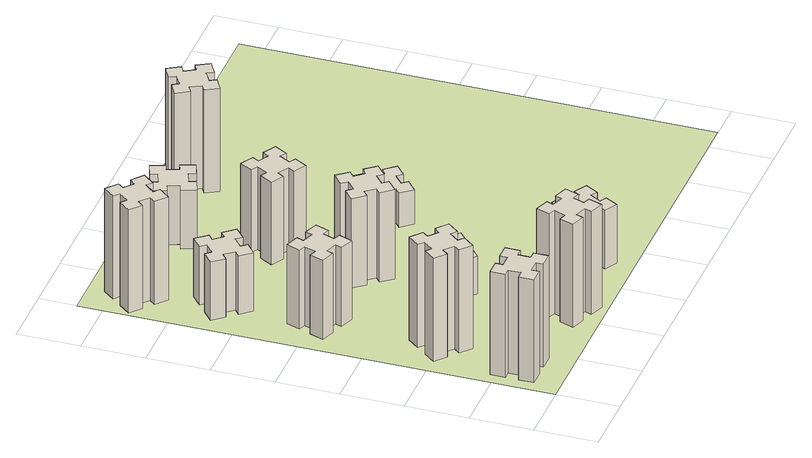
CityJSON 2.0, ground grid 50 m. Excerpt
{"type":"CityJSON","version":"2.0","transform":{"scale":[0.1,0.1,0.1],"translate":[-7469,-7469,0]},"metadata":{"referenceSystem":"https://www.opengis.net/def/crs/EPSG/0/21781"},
"CityObjects":{
"building1":{"type":"Building","attributes":{"class":"1000","function":"1000","usage":"1000","yearOfConstruction":2016,"roofType":"1000","measuredHeight":90,"storeysAboveGround":30,"storeysBelowGround":0},"geometry":[{"type":"Solid","lod":"1","boundaries":[[[[0,1,2,3,4,5,6,7,8,9,10,11,12,13,14,15,16,17,18,19]],[[17,16,20,21]],[[16,15,22,20]],[[15,14,23,22]],[[14,13,24,23]],[[13,12,25,24]],[[12,11,26,25]],[[11,10,27,26]],[[10,9,28,27]],[[9,8,29,28]],[[8,7,30,29]],[[7,6,31,30]],[[6,5,32,31]],[[5,4,33,32]],[[4,3,34,33]],[[3,2,35,34]],[[2,1,36,35]],[[1,0,37,36]],[[0,19,38,37]],[[19,18,39,38]],[[18,17,21,39]],[[24,25,26,27,28,29,30,31,32,33,34,35,36,37,38,39,21,20,22,23]]]]}]},
"building2":{"type":"Building","attributes":{"class":"1000","function":"1000","usage":"1000","yearOfConstruction":2016,"roofType":"1000","measuredHeight":90,"storeysAboveGround":30,"storeysBelowGround":0},"geometry":[{"type":"Solid","lod":"1","boundaries":[[[[40,41,42,43,44,45,46,47,48,49,50,51,52,53,54,55,56,57,58,59]],[[57,56,60,61]],[[56,55,62,60]],[[55,54,63,62]],[[54,53,64,63]],[[53,52,65,64]],[[52,51,66,65]],[[51,50,67,66]],[[50,49,68,67]],[[49,48,69,68]],[[48,47,70,69]],[[47,46,71,70]],[[46,45,72,71]],[[45,44,73,72]],[[44,43,74,73]],[[43,42,75,74]],[[42,41,76,75]],[[41,40,77,76]],[[40,59,78,77]],[[59,58,79,78]],[[58,57,61,79]],[[64,65,66,67,68,69,70,71,72,73,74,75,76,77,78,79,61,60,62,63]]]]}]},
"building3":{"type":"Building","attributes":{"class":"1000","function":"1000","usage":"1000","yearOfConstruction":2016,"roofType":"1000","measuredHeight":69,"storeysAboveGround":30,"storeysBelowGround":0},"geometry":[{"type":"Solid","lod":"1","boundaries":[[[[80,81,82,83,84,85,86,87,88,89,90,91,92,93,94,95,96,97,98,99]],[[97,96,100,101]],[[96,95,102,100]],[[95,94,103,102]],[[94,93,104,103]],[[93,92,105,104]],[[92,91,106,105]],[[91,90,107,106]],[[90,89,108,107]],[[89,88,109,108]],[[88,87,110,109]],[[87,86,111,110]],[[86,85,112,111]],[[85,84,113,112]],[[84,83,114,113]],[[83,82,115,114]],[[82,81,116,115]],[[81,80,117,116]],[[80,99,118,117]],[[99,98,119,118]],[[98,97,101,119]],[[104,105,106,107,108,109,110,111,112,113,114,115,116,117,118,119,101,100,102,103]]]]}]},
"building4":{"type":"Building","attributes":{"class":"1000","function":"1000","usage":"1000","yearOfConstruction":2016,"roofType":"1000","measuredHeight":51,"storeysAboveGround":30,"storeysBelowGround":0},"geometry":[{"type":"Solid","lod":"1","boundaries":[[[[120,121,122,123,124,125,126,127,128,129,130,131,132,133,134,135,136,137,138,139]],[[137,136,140,141]],[[136,135,142,140]],[[135,134,143,142]],[[134,133,144,143]],[[133,132,145,144]],[[132,131,146,145]],[[131,130,147,146]],[[130,129,148,147]],[[129,128,149,148]],[[128,127,150,149]],[[127,126,151,150]],[[126,125,152,151]],[[125,124,153,152]],[[124,123,154,153]],[[123,122,155,154]],[[122,121,156,155]],[[121,120,157,156]],[[120,139,158,157]],[[139,138,159,158]],[[138,137,141,159]],[[144,145,146,147,148,149,150,151,152,153,154,155,156,157,158,159,141,140,142,143]]]]}]},
"building5":{"type":"Building","attributes":{"class":"1000","function":"1000","usage":"1000","yearOfConstruction":2016,"roofType":"1000","measuredHeight":90,"storeysAboveGround":30,"storeysBelowGround":0},"geometry":[{"type":"Solid","lod":"1","boundaries":[[[[160,161,162,163,164,165,166,167,168,169,170,171,172,173,174,175,176,177,178,179]],[[177,176,180,181]],[[176,175,182,180]],[[175,174,183,182]],[[174,173,184,183]],[[173,172,185,184]],[[172,171,186,185]],[[171,170,187,186]],[[170,169,188,187]],[[169,168,189,188]],[[168,167,190,189]],[[167,166,191,190]],[[166,165,192,191]],[[165,164,193,192]],[[164,163,194,193]],[[163,162,195,194]],[[162,161,196,195]],[[161,160,197,196]],[[160,179,198,197]],[[179,178,199,198]],[[178,177,181,199]],[[184,185,186,187,188,189,190,191,192,193,194,195,196,197,198,199,181,180,182,183]]]]}]},
"building6":{"type":"Building","attributes":{"class":"1000","function":"1000","usage":"1000","yearOfConstruction":2016,"roofType":"1000","measuredHeight":90,"storeysAboveGround":30,"storeysBelowGround":0},"geometry":[{"type":"Solid","lod":"1","boundaries":[[[[200,201,202,203,204,205,206,207,208,209,210,211,212,213,214,215,216,217,218,219]],[[217,216,220,221]],[[216,215,222,220]],[[215,214,223,222]],[[214,213,224,223]],[[213,212,225,224]],[[212,211,226,225]],[[211,210,227,226]],[[210,209,228,227]],[[209,208,229,228]],[[208,207,230,229]],[[207,206,231,230]],[[206,205,232,231]],[[205,204,233,232]],[[204,203,234,233]],[[203,202,235,234]],[[202,201,236,235]],[[201,200,237,236]],[[200,219,238,237]],[[219,218,239,238]],[[218,217,221,239]],[[224,225,226,227,228,229,230,231,232,233,234,235,236,237,238,239,221,220,222,223]]]]}]},
"building7":{"type":"Building","attributes":{"class":"1000","function":"1000","usage":"1000","yearOfConstruction":2016,"roofType":"1000","measuredHeight":33,"storeysAboveGround":30,"storeysBelowGround":0},"geometry":[{"type":"Solid","lod":"1","boundaries":[[[[240,241,242,243,244,245,246,247,248,249,250,251,252,253,254,255,256,257,258,259]],[[257,256,260,261]],[[256,255,262,260]],[[255,254,263,262]],[[254,253,264,263]],[[253,252,265,264]],[[252,251,266,265]],[[251,250,267,266]],[[250,249,268,267]],[[249,248,269,268]],[[248,247,270,269]],[[247,246,271,270]],[[246,245,272,271]],[[245,244,273,272]],[[244,243,274,273]],[[243,242,275,274]],[[242,241,276,275]],[[241,240,277,276]],[[240,259,278,277]],[[259,258,279,278]],[[258,257,261,279]],[[264,265,266,267,268,269,270,271,272,273,274,275,276,277,278,279,261,260,262,263]]]]}]},
"building8":{"type":"Building","attributes":{"class":"1000","function":"1000","usage":"1000","yearOfConstruction":2016,"roofType":"1000","measuredHeight":78,"storeysAboveGround":30,"storeysBelowGround":0},"geometry":[{"type":"Solid","lod":"1","boundaries":[[[[280,281,282,283,284,285,286,287,288,289,290,291,292,293,294,295,296,297,298,299]],[[297,296,300,301]],[[296,295,302,300]],[[295,294,303,302]],[[294,293,304,303]],[[293,292,305,304]],[[292,291,306,305]],[[291,290,307,306]],[[290,289,308,307]],[[289,288,309,308]],[[288,287,310,309]],[[287,286,311,310]],[[286,285,312,311]],[[285,284,313,312]],[[284,283,314,313]],[[283,282,315,314]],[[282,281,316,315]],[[281,280,317,316]],[[280,299,318,317]],[[299,298,319,318]],[[298,297,301,319]],[[304,305,306,307,308,309,310,311,312,313,314,315,316,317,318,319,301,300,302,303]]]]}]},
"building9":{"type":"Building","attributes":{"class":"1000","function":"1000","usage":"1000","yearOfConstruction":2016,"roofType":"1000","measuredHeight":51,"storeysAboveGround":30,"storeysBelowGround":0},"geometry":[{"type":"Solid","lod":"1","boundaries":[[[[320,321,322,323,324,325,326,327,328,329,330,331,332,333,334,335,336,337,338,339]],[[337,336,340,341]],[[336,335,342,340]],[[335,334,343,342]],[[334,333,344,343]],[[333,332,345,344]],[[332,331,346,345]],[[331,330,347,346]],[[330,329,348,347]],[[329,328,349,348]],[[328,327,350,349]],[[327,326,351,350]],[[326,325,352,351]],[[325,324,353,352]],[[324,323,354,353]],[[323,322,355,354]],[[322,321,356,355]],[[321,320,357,356]],[[320,339,358,357]],[[339,338,359,358]],[[338,337,341,359]],[[344,345,346,347,348,349,350,351,352,353,354,355,356,357,358,359,341,340,342,343]]]]}]},
"building10":{"type":"Building","attributes":{"class":"1000","function":"1000","usage":"1000","yearOfConstruction":2016,"roofType":"1000","measuredHeight":72,"storeysAboveGround":30,"storeysBelowGround":0},"geometry":[{"type":"Solid","lod":"1","boundaries":[[[[360,361,362,363,364,365,366,367,368,369,370,371,372,373,374,375,376,377,378,379]],[[377,376,380,381]],[[376,375,382,380]],[[375,374,383,382]],[[374,373,384,383]],[[373,372,385,384]],[[372,371,386,385]],[[371,370,387,386]],[[370,369,388,387]],[[369,368,389,388]],[[368,367,390,389]],[[367,366,391,390]],[[366,365,392,391]],[[365,364,393,392]],[[364,363,394,393]],[[363,362,395,394]],[[362,361,396,395]],[[361,360,397,396]],[[360,379,398,397]],[[379,378,399,398]],[[378,377,381,399]],[[384,385,386,387,388,389,390,391,392,393,394,395,396,397,398,399,381,380,382,383]]]]}]},
"building11":{"type":"Building","attributes":{"class":"1000","function":"1000","usage":"1000","yearOfConstruction":2016,"roofType":"1000","measuredHeight":51,"storeysAboveGround":30,"storeysBelowGround":0},"geometry":[{"type":"Solid","lod":"1","boundaries":[[[[400,401,402,403,404,405,406,407,408,409,410,411,412,413,414,415,416,417,418,419]],[[417,416,420,421]],[[416,415,422,420]],[[415,414,423,422]],[[414,413,424,423]],[[413,412,425,424]],[[412,411,426,425]],[[411,410,427,426]],[[410,409,428,427]],[[409,408,429,428]],[[408,407,430,429]],[[407,406,431,430]],[[406,405,432,431]],[[405,404,433,432]],[[404,403,434,433]],[[403,402,435,434]],[[402,401,436,435]],[[401,400,437,436]],[[400,419,438,437]],[[419,418,439,438]],[[418,417,421,439]],[[424,425,426,427,428,429,430,431,432,433,434,435,436,437,438,439,421,420,422,423]]]]}]},
"building12":{"type":"Building","attributes":{"class":"1000","function":"1000","usage":"1000","yearOfConstruction":2016,"roofType":"1000","measuredHeight":30,"storeysAboveGround":30,"storeysBelowGround":0},"geometry":[{"type":"Solid","lod":"1","boundaries":[[[[440,441,442,443,444,445,446,447,448,449,450,451,452,453,454,455,456,457,458,459]],[[457,456,460,461]],[[456,455,462,460]],[[455,454,463,462]],[[454,453,464,463]],[[453,452,465,464]],[[452,451,466,465]],[[451,450,467,466]],[[450,449,468,467]],[[449,448,469,468]],[[448,447,470,469]],[[447,446,471,470]],[[446,445,472,471]],[[445,444,473,472]],[[444,443,474,473]],[[443,442,475,474]],[[442,441,476,475]],[[441,440,477,476]],[[440,459,478,477]],[[459,458,479,478]],[[458,457,461,479]],[[464,465,466,467,468,469,470,471,472,473,474,475,476,477,478,479,461,460,462,463]]]]}]},
"building13":{"type":"Building","attributes":{"class":"1000","function":"1000","usage":"1000","yearOfConstruction":2016,"roofType":"1000","measuredHeight":90,"storeysAboveGround":30,"storeysBelowGround":0},"geometry":[{"type":"Solid","lod":"1","boundaries":[[[[480,481,482,483,484,485,486,487,488,489,490,491,492,493,494,495,496,497,498,499]],[[497,496,500,501]],[[496,495,502,500]],[[495,494,503,502]],[[494,493,504,503]],[[493,492,505,504]],[[492,491,506,505]],[[491,490,507,506]],[[490,489,508,507]],[[489,488,509,508]],[[488,487,510,509]],[[487,486,511,510]],[[486,485,512,511]],[[485,484,513,512]],[[484,483,514,513]],[[483,482,515,514]],[[482,481,516,515]],[[481,480,517,516]],[[480,499,518,517]],[[499,498,519,518]],[[498,497,501,519]],[[504,505,506,507,508,509,510,511,512,513,514,515,516,517,518,519,501,500,502,503]]]]}]},
"landuse1":{"type":"LandUse","attributes":{"name":"plot1","function":"1010"},"geometry":[{"type":"MultiSurface","lod":"1","boundaries":[[[520,521,522,523]]]}]}
},
"vertices":[
[165,425,0],[165,325,0],[105,325,0],[105,205,0],[225,205,0],[225,265,0],[325,265,0],[325,205,0],[445,205,0],[445,325,0],[385,325,0],[385,425,0],[445,425,0],[445,545,0],[325,545,0],[325,485,0],[225,485,0],[225,545,0],[105,545,0],[105,425,0],[225,485,900],[225,545,900],[325,485,900],[325,545,900],[445,545,900],[445,425,900],[385,425,900],[385,325,900],[445,325,900],[445,205,900],[325,205,900],[325,265,900],[225,265,900],[225,205,900],[105,205,900],[105,325,900],[165,325,900],[165,425,900],[105,425,900],[105,545,900],
[484,1067,0],[408,1132,0],[446,1178,0],[354,1255,0],[277,1163,0],[323,1124,0],[259,1048,0],[213,1086,0],[136,994,0],[228,917,0],[266,963,0],[343,899,0],[304,853,0],[396,776,0],[473,868,0],[427,906,0],[492,983,0],[538,944,0],[615,1036,0],[523,1113,0],[492,983,900],[538,944,900],[427,906,900],[473,868,900],[396,776,900],[304,853,900],[343,899,900],[266,963,900],[228,917,900],[136,994,900],[213,1086,900],[259,1048,900],[323,1124,900],[277,1163,900],[354,1255,900],[446,1178,900],[408,1132,900],[484,1067,900],[523,1113,900],[615,1036,900],
[291,1869,0],[385,1835,0],[364,1779,0],[477,1737,0],[518,1850,0],[462,1871,0],[496,1965,0],[552,1944,0],[593,2057,0],[480,2098,0],[460,2042,0],[366,2076,0],[387,2132,0],[274,2173,0],[233,2060,0],[289,2040,0],[255,1946,0],[199,1967,0],[157,1854,0],[270,1813,0],[255,1946,690],[199,1967,690],[289,2040,690],[233,2060,690],[274,2173,690],[387,2132,690],[366,2076,690],[460,2042,690],[480,2098,690],[593,2057,690],[552,1944,690],[496,1965,690],[462,1871,690],[518,1850,690],[477,1737,690],[364,1779,690],[385,1835,690],[291,1869,690],[270,1813,690],[157,1854,690],
[492,2728,0],[427,2804,0],[473,2843,0],[396,2935,0],[304,2858,0],[343,2812,0],[266,2747,0],[228,2793,0],[136,2716,0],[213,2624,0],[259,2663,0],[323,2586,0],[277,2548,0],[354,2456,0],[446,2533,0],[408,2579,0],[484,2643,0],[523,2597,0],[615,2674,0],[538,2766,0],[484,2643,510],[523,2597,510],[408,2579,510],[446,2533,510],[354,2456,510],[277,2548,510],[323,2586,510],[259,2663,510],[213,2624,510],[136,2716,510],[228,2793,510],[266,2747,510],[343,2812,510],[304,2858,510],[396,2935,510],[473,2843,510],[427,2804,510],[492,2728,510],[538,2766,510],[615,2674,510],
[1029,360,0],[995,266,0],[939,287,0],[897,174,0],[1010,133,0],[1031,189,0],[1125,155,0],[1104,99,0],[1217,57,0],[1258,170,0],[1202,191,0],[1236,285,0],[1292,264,0],[1333,377,0],[1220,418,0],[1200,362,0],[1106,396,0],[1127,452,0],[1014,493,0],[973,380,0],[1106,396,900],[1127,452,900],[1200,362,900],[1220,418,900],[1333,377,900],[1292,264,900],[1236,285,900],[1202,191,900],[1258,170,900],[1217,57,900],[1104,99,900],[1125,155,900],[1031,189,900],[1010,133,900],[897,174,900],[939,287,900],[995,266,900],[1029,360,900],[973,380,900],[1014,493,900],
[384,3387,0],[308,3452,0],[346,3498,0],[254,3575,0],[177,3483,0],[223,3444,0],[159,3368,0],[113,3406,0],[36,3314,0],[128,3237,0],[166,3283,0],[243,3219,0],[204,3173,0],[296,3096,0],[373,3188,0],[327,3226,0],[392,3303,0],[438,3264,0],[515,3356,0],[423,3433,0],[392,3303,900],[438,3264,900],[327,3226,900],[373,3188,900],[296,3096,900],[204,3173,900],[243,3219,900],[166,3283,900],[128,3237,900],[36,3314,900],[113,3406,900],[159,3368,900],[223,3444,900],[177,3483,900],[254,3575,900],[346,3498,900],[308,3452,900],[384,3387,900],[423,3433,900],[515,3356,900],
[1083,1332,0],[1006,1267,0],[968,1313,0],[876,1236,0],[953,1144,0],[999,1183,0],[1063,1106,0],[1017,1068,0],[1094,976,0],[1186,1053,0],[1148,1099,0],[1224,1163,0],[1263,1117,0],[1355,1194,0],[1278,1286,0],[1232,1248,0],[1167,1324,0],[1213,1363,0],[1136,1455,0],[1044,1378,0],[1167,1324,330],[1213,1363,330],[1232,1248,330],[1278,1286,330],[1355,1194,330],[1263,1117,330],[1224,1163,330],[1148,1099,330],[1186,1053,330],[1094,976,330],[1017,1068,330],[1063,1106,330],[999,1183,330],[953,1144,330],[876,1236,330],[968,1313,330],[1006,1267,330],[1083,1332,330],[1044,1378,330],[1136,1455,330],
[1083,1972,0],[1006,1907,0],[968,1953,0],[876,1876,0],[953,1784,0],[999,1823,0],[1063,1746,0],[1017,1708,0],[1094,1616,0],[1186,1693,0],[1148,1739,0],[1224,1803,0],[1263,1757,0],[1355,1834,0],[1278,1926,0],[1232,1888,0],[1167,1964,0],[1213,2003,0],[1136,2095,0],[1044,2018,0],[1167,1964,780],[1213,2003,780],[1232,1888,780],[1278,1926,780],[1355,1834,780],[1263,1757,780],[1224,1803,780],[1148,1739,780],[1186,1693,780],[1094,1616,780],[1017,1708,780],[1063,1746,780],[999,1823,780],[953,1784,780],[876,1876,780],[968,1953,780],[1006,1907,780],[1083,1972,780],[1044,2018,780],[1136,2095,780],
[1657,305,0],[1744,255,0],[1714,203,0],[1818,143,0],[1878,247,0],[1826,277,0],[1876,364,0],[1928,334,0],[1988,438,0],[1884,498,0],[1854,446,0],[1767,496,0],[1797,548,0],[1693,608,0],[1633,504,0],[1685,474,0],[1635,387,0],[1583,417,0],[1523,313,0],[1627,253,0],[1635,387,510],[1583,417,510],[1685,474,510],[1633,504,510],[1693,608,510],[1797,548,510],[1767,496,510],[1854,446,510],[1884,498,510],[1988,438,510],[1928,334,510],[1876,364,510],[1826,277,510],[1878,247,510],[1818,143,510],[1714,203,510],[1744,255,510],[1657,305,510],[1627,253,510],[1523,313,510],
[1314,2666,0],[1227,2716,0],[1257,2768,0],[1153,2828,0],[1093,2724,0],[1145,2694,0],[1095,2607,0],[1043,2637,0],[983,2533,0],[1087,2473,0],[1117,2525,0],[1204,2475,0],[1174,2423,0],[1278,2363,0],[1338,2467,0],[1286,2497,0],[1336,2584,0],[1388,2554,0],[1448,2658,0],[1344,2718,0],[1336,2584,720],[1388,2554,720],[1286,2497,720],[1338,2467,720],[1278,2363,720],[1174,2423,720],[1204,2475,720],[1117,2525,720],[1087,2473,720],[983,2533,720],[1043,2637,720],[1095,2607,720],[1145,2694,720],[1093,2724,720],[1153,2828,720],[1257,2768,720],[1227,2716,720],[1314,2666,720],[1344,2718,720],[1448,2658,720],
[1125,3456,0],[1031,3422,0],[1010,3478,0],[897,3437,0],[939,3324,0],[995,3345,0],[1029,3251,0],[973,3230,0],[1014,3117,0],[1127,3159,0],[1106,3215,0],[1200,3249,0],[1220,3193,0],[1333,3234,0],[1292,3347,0],[1236,3326,0],[1202,3420,0],[1258,3440,0],[1217,3553,0],[1104,3512,0],[1202,3420,510],[1258,3440,510],[1236,3326,510],[1292,3347,510],[1333,3234,510],[1220,3193,510],[1200,3249,510],[1106,3215,510],[1127,3159,510],[1014,3117,510],[973,3230,510],[1029,3251,510],[995,3345,510],[939,3324,510],[897,3437,510],[1010,3478,510],[1031,3422,510],[1125,3456,510],[1104,3512,510],[1217,3553,510],
[1972,1988,0],[1907,2064,0],[1953,2103,0],[1876,2195,0],[1784,2118,0],[1823,2072,0],[1746,2007,0],[1708,2053,0],[1616,1976,0],[1693,1884,0],[1739,1923,0],[1803,1846,0],[1757,1808,0],[1834,1716,0],[1926,1793,0],[1888,1839,0],[1964,1903,0],[2003,1857,0],[2095,1934,0],[2018,2026,0],[1964,1903,300],[2003,1857,300],[1888,1839,300],[1926,1793,300],[1834,1716,300],[1757,1808,300],[1803,1846,300],[1739,1923,300],[1693,1884,300],[1616,1976,300],[1708,2053,300],[1746,2007,300],[1823,2072,300],[1784,2118,300],[1876,2195,300],[1953,2103,300],[1907,2064,300],[1972,1988,300],[2018,2026,300],[2095,1934,300],
[1844,3556,0],[1757,3506,0],[1727,3558,0],[1623,3498,0],[1683,3394,0],[1735,3424,0],[1785,3337,0],[1733,3307,0],[1793,3203,0],[1897,3263,0],[1867,3315,0],[1954,3365,0],[1984,3313,0],[2088,3373,0],[2028,3477,0],[1976,3447,0],[1926,3534,0],[1978,3564,0],[1918,3668,0],[1814,3608,0],[1926,3534,900],[1978,3564,900],[1976,3447,900],[2028,3477,900],[2088,3373,900],[1984,3313,900],[1954,3365,900],[1867,3315,900],[1897,3263,900],[1793,3203,900],[1733,3307,900],[1785,3337,900],[1735,3424,900],[1683,3394,900],[1623,3498,900],[1727,3558,900],[1757,3506,900],[1844,3556,900],[1814,3608,900],[1918,3668,900],
[5,3705,0],[3705,3705,0],[3705,5,0],[5,5,0]
]}
